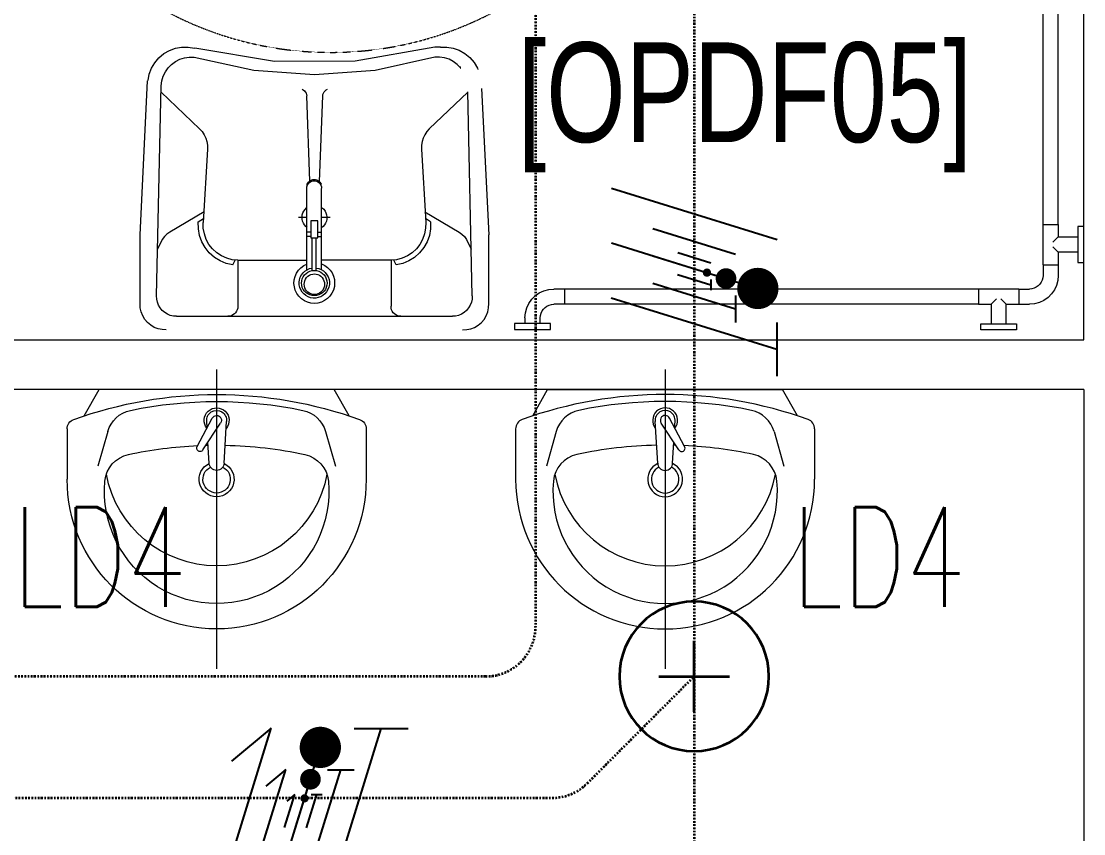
# Model space of a CAD drawing. Extents: x -12260 to 184725, y -29287 to 19916.
# Drawn here: x 8044 to 10176, y -10971 to -9341 of the extents above; entities that cross this region are included whole.
import ezdxf
from ezdxf.enums import TextEntityAlignment as Align

# ---------------------------------------------------------------- set-up
doc = ezdxf.new("R2010")
doc.units = 0
doc.header["$LTSCALE"] = 0.25
doc.linetypes.add('01-First Floor-FUR$0$TRATTEGGIATA', pattern=[0.75, 0.5, -0.25])
doc.linetypes.add('DASHDOT', pattern=[25.4, 12.7, -6.35, 0, -6.35])
for name, color, linetype, lineweight in [('01-First Floor-FUR$0$72_EGR_BASE_TEXT', 252, 'Continuous', 5), ('01-First Floor-FUR$0$LOADING', 253, 'Continuous', 5), ('01-First Floor-FUR$0$SANIT', 250, 'Continuous', 5), ('01-First Floor-FUR$0$Walls', 251, 'Continuous', 5), ('E-LITE-CIRC-NUMB', 6, 'Continuous', 25), ('E-LITE-CLNG @ 100', 150, 'Continuous', 35), ('E-LITE-CLNG-CNDT', 6, 'DASHDOT', 35), ('E-LITE-CTRL', 6, 'Continuous', 25), ('E-LITE-IDEN', 6, 'Continuous', 25), ('E-POWR-WIRE', 6, 'Continuous', 25), ('E-POWR-WIRE @ 100', 6, 'Continuous', 25), ('E-POWR-WIRE @ 20', 6, 'Continuous', 25), ('E-POWR-WIRE @ 50', 6, 'Continuous', 25)]:
    doc.layers.add(name, color=color, linetype=linetype, lineweight=lineweight)
doc.styles.add('01-First Floor-FUR$0$X3G_ENTITY_9F38', font='swisscl.ttf', dxfattribs={"height": 0.2})
doc.styles.add('DC_SIMPLEX', font='SIMPLEX.shx', dxfattribs={"width": 0.7})

# ---------------------------------------------------------------- blocks, each defined once
blk = doc.blocks.new('*U312')
h = blk.add_hatch(color=254)
h.dxf.hatch_style = 1
edge = h.paths.add_edge_path()
edge.add_arc((0, 0), 1.5, 0, 360)
for p, q in [((0, -0.711), (0, 0.711)), ((0.711, 0), (-0.711, 0))]:
    blk.add_line(p, q)
blk.add_circle((0, 0), 1.5)
at = {"layer": 'E-LITE-CIRC-NUMB', "style": 'DC_SIMPLEX', "width": 0.7, "flags": 8}
blk.add_attdef('CIRCUIT', text='', height=2, rotation=360, dxfattribs=at).set_placement((-3.364, 1.5), align=Align.RIGHT)
at = {"layer": 'E-LITE-CTRL', "style": 'DC_SIMPLEX', "width": 0.7, "flags": 8}
blk.add_attdef('CONTROL', (3.364, -3.498), '', height=2, rotation=360, dxfattribs=at)
at = {"layer": 'E-LITE-IDEN', "style": 'DC_SIMPLEX', "width": 0.7, "flags": 8}
blk.add_attdef('TYPE', (3.364, 1.5), '', height=2, rotation=360, dxfattribs=at)
blk = doc.blocks.new('DC_LT-CL-Point')
for p, q in [((0, -0.711), (0, 0.711)), ((0.711, 0), (-0.711, 0))]:
    blk.add_line(p, q)
blk.add_circle((0, 0), 1.5)
at = {"layer": 'E-LITE-CIRC-NUMB', "style": 'DC_SIMPLEX', "width": 0.7, "flags": 8}
blk.add_attdef('CIRCUIT', text='', height=2, rotation=360, dxfattribs=at).set_placement((-3.364, 1.5), align=Align.RIGHT)
at = {"layer": 'E-LITE-CTRL', "style": 'DC_SIMPLEX', "width": 0.7, "flags": 8}
blk.add_attdef('CONTROL', (3.364, -3.498), '', height=2, rotation=360, dxfattribs=at)
at = {"layer": 'E-LITE-IDEN', "style": 'DC_SIMPLEX', "width": 0.7, "flags": 8}
blk.add_attdef('TYPE', (3.364, 1.5), '', height=2, rotation=360, dxfattribs=at)
blk = doc.blocks.new('*U43')
for p, q in [((-1.658, 1.617), (1.663, 0.587)), ((-1.66, 0.515), (1.66, -0.515)), ((-1.663, -0.587), (1.658, -1.617)), ((1.659, -1.078), (1.657, -2.157))]:
    blk.add_line(p, q)
at = {"const_width": 0.414}
blk.add_lwpolyline([(1.278, -0.19, 1), (1.277, -0.604, 1)], format="xyb", close=True, dxfattribs=at)
blk = doc.blocks.new('*U776')
at = {"layer": 'E-POWR-WIRE @ 100', "xscale": 100, "yscale": 100, "zscale": 100}
blk.add_blockref('*U43', (9394.3, -9837.5), dxfattribs=at)
at = {"layer": 'E-POWR-WIRE @ 20', "xscale": 20, "yscale": 20, "zscale": 20}
blk.add_blockref('*U43', (9394.3, -9837.5), dxfattribs=at)
at = {"layer": 'E-POWR-WIRE @ 50', "xscale": 50, "yscale": 50, "zscale": 50}
blk.add_blockref('*U43', (9394.3, -9837.5), dxfattribs=at)
blk = doc.blocks.new('*U39')
for p, q in [((-1.617, -1.658), (-0.587, 1.663)), ((-0.587, 1.663), (-1.389, 1.004)), ((-0.515, -1.66), (0.515, 1.66)), ((0.587, -1.663), (1.617, 1.658)), ((1.078, 1.659), (2.157, 1.657))]:
    blk.add_line(p, q)
at = {"const_width": 0.414}
blk.add_lwpolyline([(0.19, 1.278, 1), (0.604, 1.277, 1)], format="xyb", close=True, dxfattribs=at)
blk = doc.blocks.new('*U841')
at = {"layer": 'E-POWR-WIRE @ 100', "xscale": 100, "yscale": 100, "zscale": 100}
blk.add_blockref('*U39', (8604.4, -10925.2), dxfattribs=at)
at = {"layer": 'E-POWR-WIRE @ 20', "xscale": 20, "yscale": 20, "zscale": 20}
blk.add_blockref('*U39', (8604.4, -10925.2), dxfattribs=at)
at = {"layer": 'E-POWR-WIRE @ 50', "xscale": 50, "yscale": 50, "zscale": 50}
blk.add_blockref('*U39', (8604.4, -10925.2), dxfattribs=at)
blk = doc.blocks.new('01-First Floor-FUR$0$lav-manta 60')
at = {"layer": '01-First Floor-FUR$0$SANIT'}
for p, q in [((0, 0.04), (0, -0.56)), ((-0.2658, -0.0529), (-0.2358, 0)), ((-0.2358, 0), (0.2358, 0)), ((0.2658, -0.0529), (0.2358, 0)), ((0.0389, -0.1142), (0.0087, -0.0575)), ((-0.3, -0.0789), (-0.3, -0.18)), ((-0.2185, -0.0841), (-0.2383, -0.1537)), ((-0.015, -0.1473), (-0.0199, -0.064)), ((0.0274, -0.121), (-0.0078, -0.0673)), ((0.0191, -0.077), (0.0199, -0.064)), ((0.2185, -0.0841), (0.2383, -0.1537)), ((0.3, -0.0789), (0.3, -0.18)), ((0.015, -0.1473), (0.0174, -0.1057))]:
    blk.add_line(p, q, dxfattribs=at)
for centre, radius, start, end in [((0, -0.8557), 0.8457, 70.1771, 109.8229), ((-0.1608, -0.1006), 0.06, 101.8086, 164.0794), ((0, -0.8696), 0.8457, 78.1914, 101.8086), ((0, -0.0617), 0.025, 320.7474, 220.368), ((0, -0.0617), 0.02, 353.2671, 186.682), ((0.1608, -0.1006), 0.06, 15.9206, 78.1914), ((-0.28, -0.0789), 0.02, 109.8229, 180), ((0, -0.0617), 0.00966, 25.4127, 215.9577), ((0.28, -0.0789), 0.02, 0, 70.1771), ((0, -0.9572), 0.8457, 91.1572, 102.0883), ((0, -0.9572), 0.8457, 88.5486, 88.844), ((0.0332, -0.1176), 0.00666, 210.6852, 30.6852), ((0, -0.9572), 0.8457, 77.9117, 87.4274), ((-0.1645, -0.189), 0.06, 102.0883, 174.8142), ((0, -0.18), 0.035, 115.3106, 64.6894), ((0, -0.1473), 0.015, 180, 0), ((0.1645, -0.189), 0.06, 5.1858, 77.9117), ((0, -0.1282), 0.2252, 190.6097, 349.3903), ((0, -0.18), 0.0275, 117.1496, 62.8504), ((0, -0.18), 0.3, 180, 0), ((0, -0.2039), 0.2252, 174.8142, 5.1858)]:
    blk.add_arc(centre, radius, start, end, dxfattribs=at)
blk = doc.blocks.new('01-First Floor-FUR$0$Wheelchair')
for p, q in [((9688.8, 4580.4), (9636.3, 4519)), ((9688.8, 4580.4), (9913.2, 4363.8)), ((9695.9, 4532.4), (9716, 4554.1)), ((9647.3, 4524.1), (9584.2, 4494.7)), ((9709.9, 4426.2), (9647.3, 4524.1)), ((9695.9, 4532.4), (9738.4, 4489.9)), ((9762.6, 4492.4), (9766.7, 4505.2)), ((9584.2, 4494.7), (9568.2, 4476.7)), ((9698.4, 4444.2), (9735.9, 4492.5)), ((9738.4, 4489.9), (9752.5, 4485)), ((9752.5, 4485), (9762.6, 4492.4)), ((9968.8, 4285), (9757.7, 4488.8)), ((9568.2, 4476.7), (9665.9, 4393.6)), ((9586.8, 4461), (9580.1, 4453.2)), ((9580.1, 4453.2), (9656.4, 4390)), ((9709.9, 4426.2), (9663.7, 4398.5)), ((9779.1, 4383.2), (9709.9, 4426.2)), ((9656.4, 4390), (9661.8, 4397.1)), ((9665.9, 4393.6), (9695.8, 4341.1)), ((9900.5, 4350.6), (9959.2, 4411.4)), ((9951.7, 4408.7), (9954.5, 4406)), ((9959.2, 4411.4), (10010.4, 4361.2)), ((9452.6, 4357.1), (9469.8, 4373.8)), ((9469.8, 4373.8), (9557.2, 4280)), ((9759.9, 4375.2), (9711.9, 4320.3)), ((9759.9, 4375.2), (9778.4, 4384.2)), ((9778.4, 4384.2), (9904.8, 4281.6)), ((9933.8, 4386.5), (9932, 4388.3)), ((9934.6, 4342.8), (9980.6, 4390.4)), ((9975.8, 4385.5), (10035.6, 4327.8)), ((9426, 4292.7), (9452.6, 4357.1)), ((9486.4, 4356), (9493.9, 4363)), ((9493.9, 4363), (9560.4, 4289.7)), ((9732.8, 4330.6), (9756, 4349.7)), ((9756, 4349.7), (9802, 4345.5)), ((9934.3, 4342.8), (9906.5, 4356.1)), ((9950.7, 4359.5), (9980.6, 4330.3)), ((10015.9, 4307.3), (9956.1, 4365)), ((10010.4, 4361.2), (10005.8, 4356.5)), ((9695.8, 4341.1), (9709.9, 4321.7)), ((9732.8, 4330.6), (9727.3, 4319.9)), ((9802, 4345.5), (9893.6, 4285.1)), ((9934.7, 4342.9), (10054.3, 4227.4)), ((9980.6, 4330.3), (9986.1, 4336)), ((9751.1, 4275.1), (9711.9, 4320.3)), ((9778.1, 4291.7), (9727.3, 4319.9)), ((9371.6, 4248.8), (9430.7, 4303.9)), ((9526.6, 4234.6), (9426, 4292.7)), ((9560.4, 4289.7), (9553.6, 4283.9)), ((9775.8, 4283), (9778.1, 4291.7)), ((9890.5, 4287.2), (9880.7, 4247.5)), ((9966.8, 4282.3), (9975.4, 4291.3)), ((9975.4, 4291.3), (9984.9, 4294.4)), ((10121.6, 4286.3), (10128.5, 4293.5)), ((10121.6, 4286.3), (10499.3, 3921.8)), ((10128.5, 4293.5), (10506.2, 3929)), ((9526.6, 4234.6), (9552.2, 4282)), ((9557.2, 4280), (9611, 4252.4)), ((9770.8, 4244.3), (9751.1, 4275.1)), ((9789, 4271.5), (9775.8, 4283)), ((9836.1, 4243.1), (9789, 4271.5)), ((9891.8, 4246.6), (9904.8, 4281.6)), ((9893.6, 4285.1), (9904.8, 4281.6)), ((9904.8, 4281.6), (9992.8, 4255.2)), ((9964, 4272.7), (9966.8, 4282.3)), ((9977.3, 4259.9), (9964, 4272.7)), ((9967.7, 4265.7), (9965.5, 4263.4)), ((10489.5, 3888.5), (10084.1, 4279.7)), ((10129.9, 4278.3), (10109.5, 4257.2)), ((10137.1, 4271.4), (10116.7, 4250.3)), ((9371.6, 4248.8), (9598.1, 4034.2)), ((9419.9, 4243.9), (9399.1, 4222.7)), ((9419.9, 4243.9), (9464.3, 4203.2)), ((9508.1, 4245.3), (9461.6, 4205.7)), ((9611, 4252.4), (9631.1, 4239.2)), ((9989.6, 3975.8), (9770.8, 4244.3)), ((9879.4, 4247.6), (9836.1, 4243.1)), ((9891.8, 4246.6), (9879.4, 4247.6)), ((9966.5, 4198.9), (9891.8, 4246.6)), ((9992.8, 4255.2), (10043.4, 4233.2)), ((10183.1, 4143.7), (10063.9, 4258.7)), ((9572.7, 4167.4), (9526.6, 4234.6)), ((9579.9, 4186.9), (9632.5, 4237.3)), ((9623.1, 4216), (9633.6, 4221.9)), ((9679.4, 4200.1), (9632.5, 4237.3)), ((9664, 4172.4), (9633.6, 4221.9)), ((10043.4, 4233.2), (10099.8, 4203.2)), ((9464.3, 4203.2), (9469.8, 4189.4)), ((9623.1, 4216), (9605.2, 4191.9)), ((10099.8, 4203.2), (10116.9, 4183)), ((9462.9, 4179), (9450.3, 4174.3)), ((9469.8, 4189.4), (9462.9, 4179)), ((9679.2, 3982.3), (9466.2, 4184.1)), ((9579.9, 4186.9), (9571.7, 4168)), ((9605.2, 4191.9), (9611.4, 4146.2)), ((9711.1, 4181.9), (9679.4, 4200.1)), ((9989.1, 3975.3), (9711.1, 4181.9)), ((10005.5, 4168.6), (9966.5, 4198.9)), ((10116.9, 4183), (10155.6, 4163.8)), ((10130.2, 4164), (10120, 4181.2)), ((9571.7, 4168), (9679.8, 4046.3)), ((9672.6, 4175.1), (9664, 4172.4)), ((9684.7, 4162.4), (9672.6, 4175.1)), ((9715.1, 4116.7), (9684.7, 4162.4)), ((10047.5, 4143.9), (10005.5, 4168.6)), ((10087.4, 4131), (10130.2, 4164)), ((10155.6, 4163.8), (10251.2, 4093.6)), ((9611.4, 4146.2), (9675.8, 4057.3)), ((9851.9, 4142.1), (9833.2, 4122.2)), ((9849, 4139.2), (9835.9, 4124.9)), ((10087.4, 4131), (10047.5, 4143.9)), ((9712.6, 4073.2), (9715.1, 4116.7)), ((9816.8, 4105.4), (9835.9, 4124.9)), ((10135, 4071.7), (10087.4, 4131)), ((9714.2, 4060.8), (9712.6, 4073.2)), ((10097.7, 4073.5), (9997.2, 3968.1)), ((10187.6, 4070.2), (10097.7, 4073.5)), ((10204.7, 4088.4), (10101.2, 3978.7)), ((10251.2, 4093.6), (10204.7, 4088.4)), ((10251.2, 4093.6), (10275.8, 4069.8)), ((9673.6, 4060.4), (9712.8, 4071.9)), ((9675.8, 4057.3), (9679.8, 4046.3)), ((9714.2, 4060.8), (9679.8, 4046.3)), ((9765.1, 3988.4), (9714.2, 4060.8)), ((10275.8, 4069.8), (10283, 4047)), ((9610.7, 4047.5), (9552.6, 3986.2)), ((9619.9, 4014.1), (9605.4, 4041.3)), ((9679.8, 4046.3), (9710.1, 3959.6)), ((10281.4, 4032.7), (10176, 3886.7)), ((10283, 4047), (10281.4, 4032.7)), ((10469.2, 3867.5), (10283.1, 4047.1)), ((9576.3, 4012.7), (9574.4, 4014.4)), ((9619.9, 4013.8), (9574.4, 3965.8)), ((9619.9, 4013.8), (9740.6, 3899.4)), ((10271, 4018.3), (10309.2, 3981.4)), ((9554.9, 3993.8), (9557.7, 3991.1)), ((9659, 3934.2), (9598.7, 3991.4)), ((9604, 3997), (9634.5, 3968.4)), ((9691.3, 3987.6), (9681.9, 3984.4)), ((9704.7, 3974.8), (9691.3, 3987.6)), ((9797.1, 3950.8), (9765.1, 3988.4)), ((10294.8, 3967.5), (10259.1, 4001.9)), ((9552.6, 3986.2), (9605, 3937.3)), ((9579.2, 3970.8), (9639.5, 3913.6)), ((9634.5, 3968.4), (9629, 3962.7)), ((9673.3, 3975.3), (9670.6, 3965.7)), ((9681.9, 3984.4), (9673.3, 3975.3)), ((9698.5, 3984.2), (9700.7, 3986.4)), ((9896.3, 3862.9), (9997.1, 3968)), ((9989.1, 3975.3), (9986.9, 3977.9)), ((10002.4, 3961.7), (9989.1, 3975.3)), ((9997.1, 3968.1), (9995.9, 3966.7)), ((10003.8, 3963), (10017, 3972.2)), ((10017, 3972.2), (10055.4, 3976.6)), ((10055.4, 3976.6), (10092.1, 3970.4)), ((10101.2, 3978.7), (10059.8, 3939.5)), ((10101.2, 3978.7), (10167.6, 3911)), ((10310.6, 3982.9), (10291.2, 3962.7)), ((10389.2, 3907.1), (10310.6, 3982.9)), ((9710.1, 3959.6), (9734.3, 3910)), ((9823.7, 3909.9), (9797.1, 3950.8)), ((9993.9, 3948), (9991.2, 3909.5)), ((10002.4, 3961.7), (9993.9, 3948)), ((10002.4, 3961.7), (10003.2, 3962.2)), ((10291.2, 3962.7), (10369.7, 3886.9)), ((9605, 3937.3), (9609.5, 3942)), ((10491.3, 3929.5), (10470.9, 3908.4)), ((10499.3, 3921.8), (10506.2, 3929)), ((9734.3, 3910), (9766.8, 3855.1)), ((9838.4, 3870.6), (9823.7, 3909.9)), ((9991.2, 3909.5), (9999, 3873.1)), ((9991.2, 3863.6), (10028.5, 3906.8)), ((10369.7, 3886.9), (10389.2, 3907.1)), ((9830, 3774.5), (9709.7, 3888.4)), ((9689.7, 3867.2), (10098.6, 3479.7)), ((9838.4, 3870.6), (9807.3, 3826.4)), ((9899.8, 3825.8), (9838.4, 3870.6)), ((9886.2, 3755.3), (9991.2, 3863.6)), ((9903.6, 3773.2), (9896.3, 3862.9)), ((9991.2, 3863.6), (10061.7, 3800.3)), ((9693.1, 3821.6), (9713.3, 3842.9)), ((9766.8, 3855.1), (9787.8, 3838.9)), ((9787.8, 3838.9), (9808.6, 3801)), ((9684.7, 3829.6), (9677.9, 3822.3)), ((9677.9, 3822.3), (10058.9, 3461.2)), ((9684.7, 3829.6), (10065.8, 3468.5)), ((9700.4, 3814.7), (9720.5, 3836)), ((9807.3, 3826.4), (9789.7, 3835.8)), ((9808.6, 3801), (9883.1, 3708.7)), ((9945.2, 3681.2), (10086.4, 3793)), ((9883.1, 3708.7), (9886.2, 3755.3)), ((9883.1, 3708.7), (9907.9, 3685.2)), ((9959.2, 3692.3), (9997.7, 3655.7)), ((10011, 3670.7), (9975, 3704.8)), ((9907.9, 3685.2), (9931, 3679)), ((10118.7, 3500.9), (9930.9, 3678.8)), ((9931, 3679), (9945.2, 3681.2)), ((9996.3, 3654.2), (10015.6, 3674.6)), ((10015.6, 3674.6), (10094.8, 3599.5)), ((10075.5, 3579.1), (9996.3, 3654.2)), ((10094.8, 3599.5), (10075.5, 3579.1)), ((10057.7, 3476.1), (10077.9, 3497.4)), ((10065.8, 3468.5), (10058.9, 3461.2))]:
    blk.add_line(p, q)
at = {"color": 30, "linetype": '01-First Floor-FUR$0$TRATTEGGIATA'}
blk.add_circle((9928.9, 4043.3), 700, dxfattribs=at)
for centre, radius, start, end in [((9941.8, 4398.5), 14.2, 46.0147, 226.0147), ((10025.7, 4317.5), 14.2, 226.0147, 46.0147), ((10074, 4269.2), 14.6, 46.0147, 226.0147), ((9564.6, 4004.1), 14.2, 46.5424, 226.5424), ((9694.4, 4260), 626.4, 320.2511, 335.2615), ((9694.4, 4260), 616.4, 321.5411, 333.0972), ((9649.3, 3923.9), 14.2, 226.5424, 46.5424), ((10097.1, 3872.9), 80.1, 316.0147, 28.3763), ((9699.7, 3877.8), 14.6, 46.5424, 226.5424), ((10479.4, 3878), 14.6, 226.0147, 46.0147), ((10096.6, 3872.4), 80.1, 244.1807, 316.5424), ((9692, 4257.4), 626.4, 297.2956, 312.306), ((9692, 4257.4), 616.4, 299.4599, 311.0159), ((10108.7, 3490.3), 14.6, 226.5424, 46.5424)]:
    blk.add_arc(centre, radius, start, end)
blk = doc.blocks.new('01-First Floor-FUR')
blk.add_line((8925.7, -9435), (8925.6, -9434.9))
at = {"layer": '01-First Floor-FUR$0$SANIT'}
for p, q in [((10094.3, -9748.7), (10094.3, -8931.4)), ((10124.9, -9748.7), (10124.9, -8931.4)), ((8330, -9406.4), (8341.1, -9400)), ((8341.1, -9400), (8353.2, -9395.6)), ((8353.2, -9395.6), (8365.8, -9393.3)), ((8365.8, -9393.3), (8378.7, -9393.2)), ((8378.7, -9393.2), (8391.4, -9395.2)), ((8552.1, -9422), (8392.2, -9395.5)), ((8873.7, -9393.2), (8714.1, -9421.2)), ((8885, -9393.2), (8873.8, -9393.2)), ((8885, -9393.2), (8897.9, -9393.2)), ((8897.9, -9393.2), (8910.7, -9395.4)), ((8910.7, -9395.4), (8922.9, -9399.7)), ((8922.9, -9399.7), (8934.2, -9406.1)), ((8311.8, -9424.5), (8320.1, -9414.6)), ((8320.1, -9414.6), (8330, -9406.4)), ((8345.7, -9427.9), (8353.6, -9422.1)), ((8353.6, -9422.1), (8362.3, -9417.7)), ((8362.3, -9417.7), (8371.5, -9414.8)), ((8371.5, -9414.8), (8381.1, -9413.4)), ((8381.1, -9413.4), (8390.8, -9413.6)), ((8391.2, -9414.3), (8391.2, -9414.3)), ((8510.6, -9440.4), (8391.2, -9414.3)), ((8714.1, -9421.2), (8552.1, -9422)), ((8873.7, -9413.6), (8754.4, -9440)), ((8883.4, -9413.4), (8873.7, -9413.6)), ((8893, -9414.7), (8883.4, -9413.4)), ((8902.3, -9417.7), (8893, -9414.7)), ((8910.9, -9422.1), (8902.3, -9417.7)), ((8918.8, -9427.9), (8910.9, -9422.1)), ((8934.2, -9406.1), (8944.2, -9414.4)), ((8944.2, -9414.4), (8952.6, -9424.2)), ((8300.7, -9447.6), (8305.2, -9435.5)), ((8305.2, -9435.5), (8311.8, -9424.5)), ((8329, -9451.7), (8333.2, -9442.9)), ((8333.2, -9442.9), (8338.9, -9434.9)), ((8338.9, -9434.9), (8345.7, -9427.9)), ((8632.5, -9449), (8510.6, -9440.4)), ((8754.4, -9440), (8632.5, -9449)), ((8925.6, -9434.9), (8918.8, -9427.9)), ((8952.6, -9424.2), (8959.2, -9435.4)), ((8959.2, -9435.4), (8960.3, -9438.2)), ((8282.4, -9769.7), (8297.5, -9460.6)), ((8298.3, -9460.2), (8300.7, -9447.6)), ((8324.9, -9470.9), (8326.1, -9461.2)), ((8326.1, -9461.2), (8329, -9451.7)), ((8315.5, -9892.2), (8324.9, -9470.9)), ((8324.6, -9483.6), (8401.9, -9557.4)), ((8607.5, -9477.8), (8609.9, -9479.2)), ((8609.9, -9479.2), (8612.1, -9480.9)), ((8612.1, -9480.9), (8613.9, -9483)), ((8613.9, -9483), (8615.4, -9485.4)), ((8615.4, -9485.4), (8616.4, -9488)), ((8649.4, -9488), (8650.4, -9485.4)), ((8650.4, -9485.4), (8651.8, -9483)), ((8651.8, -9483), (8653.7, -9480.9)), ((8653.7, -9480.9), (8655.8, -9479.2)), ((8655.8, -9479.2), (8658.2, -9477.8)), ((8939.9, -9483.6), (8862.6, -9557.4)), ((8949, -9892.2), (8939.9, -9483.1)), ((8967.8, -9476.2), (8982.1, -9769.7)), ((8616.4, -9488), (8616.9, -9490.7)), ((8622.7, -9662), (8616.9, -9490.8)), ((8642.7, -9663), (8648.8, -9490.8)), ((8648.8, -9490.7), (8649.4, -9488)), ((8401.9, -9557.4), (8406.8, -9562.8)), ((8406.8, -9562.8), (8410.9, -9569)), ((8410.9, -9569), (8414.1, -9575.7)), ((8853.6, -9569), (8850.4, -9575.7)), ((8857.7, -9562.8), (8853.6, -9569)), ((8862.6, -9557.4), (8857.7, -9562.8)), ((8414.1, -9575.7), (8416.3, -9582.8)), ((8416.3, -9582.8), (8417.4, -9590.2)), ((8417.4, -9590.2), (8417.5, -9597.6)), ((8847.1, -9590.1), (8847, -9597.6)), ((8848.2, -9582.8), (8847.1, -9590.1)), ((8850.4, -9575.7), (8848.2, -9582.8)), ((8417.5, -9597.6), (8409, -9744.9)), ((8847, -9597.6), (8855.5, -9744.9)), ((8617, -9676.1), (8617.2, -9673.5)), ((8617, -9839.9), (8617, -9676.1)), ((8617.2, -9673.5), (8617.9, -9671.1)), ((8617.8, -9668.1), (8619, -9665.8)), ((8617.8, -9671.3), (8617.8, -9668.1)), ((8617.9, -9671.1), (8619, -9668.7)), ((8619, -9665.8), (8620.5, -9663.8)), ((8619, -9668.7), (8620.4, -9666.6)), ((8620.4, -9666.6), (8622.3, -9664.8)), ((8620.5, -9663.8), (8622.4, -9662.1)), ((8622.3, -9664.8), (8624.4, -9663.3)), ((8622.4, -9662.1), (8624.5, -9660.7)), ((8624.4, -9663.3), (8626.7, -9662.2)), ((8624.5, -9660.7), (8626.8, -9659.7)), ((8626.7, -9662.2), (8629.2, -9661.5)), ((8626.8, -9659.7), (8629.3, -9659)), ((8629.2, -9661.5), (8631.8, -9661.3)), ((8629.3, -9659), (8631.8, -9658.8)), ((8631.8, -9658.8), (8634.3, -9659)), ((8631.8, -9661.3), (8634.4, -9661.5)), ((8634.3, -9659), (8636.8, -9659.7)), ((8634.4, -9661.5), (8636.9, -9662.2)), ((8636.8, -9659.7), (8639.1, -9660.7)), ((8636.9, -9662.2), (8639.2, -9663.3)), ((8639.1, -9660.7), (8641.2, -9662.1)), ((8639.2, -9663.3), (8641.3, -9664.8)), ((8641.2, -9662.1), (8643.1, -9663.8)), ((8641.3, -9664.8), (8643.2, -9666.6)), ((8643.1, -9663.8), (8644.6, -9665.8)), ((8643.2, -9666.6), (8644.6, -9668.7)), ((8644.6, -9665.8), (8645.8, -9668.1)), ((8644.6, -9668.7), (8645.7, -9671.1)), ((8645.7, -9671.1), (8646.4, -9673.5)), ((8645.8, -9671.3), (8645.8, -9668.1)), ((8646.4, -9673.5), (8646.6, -9676.1)), ((8646.6, -9839.7), (8646.6, -9676.6)), ((8609, -9725.8), (8610.9, -9722)), ((8610.9, -9722), (8613.4, -9718.6)), ((8613.4, -9718.6), (8616.5, -9715.6)), ((8648, -9715.6), (8651, -9718.5)), ((8651, -9718.5), (8653.5, -9721.9)), ((8653.5, -9721.9), (8655.4, -9725.7)), ((8411.1, -9723.4), (8341.9, -9764.4)), ((8399.1, -9743.9), (8409.5, -9737.2)), ((8617.7, -9735), (8600.5, -9735)), ((8607.3, -9734), (8607.8, -9729.8)), ((8607.5, -9738.3), (8607.3, -9734)), ((8608.4, -9742.4), (8607.5, -9738.3)), ((8607.8, -9729.8), (8609, -9725.8)), ((8610, -9746.3), (8608.4, -9742.4)), ((8624.7, -9741.8), (8624.7, -9776)), ((8638.9, -9741.8), (8624.7, -9741.8)), ((8638.9, -9776), (8638.9, -9741.8)), ((8664, -9735), (8646.7, -9735)), ((8656.2, -9742.3), (8654.6, -9746.2)), ((8655.4, -9725.7), (8656.7, -9729.7)), ((8657.1, -9738.2), (8656.2, -9742.3)), ((8656.7, -9729.7), (8657.2, -9733.9)), ((8657.2, -9733.9), (8657.1, -9738.2)), ((8853.5, -9723.4), (8922.6, -9764.4)), ((8865.4, -9743.9), (8855, -9737.2)), ((8341.9, -9764.4), (8336.2, -9768.4)), ((8399.3, -9757.5), (8399.1, -9743.9)), ((8401.7, -9770.8), (8399.3, -9757.5)), ((8409.2, -9756.5), (8409, -9744.9)), ((8411.3, -9767.9), (8409.2, -9756.5)), ((8612.2, -9749.9), (8610, -9746.3)), ((8615, -9753.1), (8612.2, -9749.9)), ((8617.7, -9755), (8615, -9753.1)), ((8624.7, -9764.4), (8617, -9764.4)), ((8638.9, -9764.4), (8647, -9764.4)), ((8649.6, -9753), (8646.3, -9755.7)), ((8652.4, -9749.8), (8649.6, -9753)), ((8654.6, -9746.2), (8652.4, -9749.8)), ((8855.3, -9756.5), (8853.3, -9767.9)), ((8855.5, -9744.9), (8855.3, -9756.5)), ((8865.2, -9757.5), (8862.8, -9770.8)), ((8865.4, -9743.9), (8865.2, -9757.5)), ((8922.6, -9764.4), (8928.3, -9768.4)), ((10094.3, -9829.7), (10094.3, -9748.7)), ((10094.3, -9748.7), (10124.9, -9748.7)), ((10124.9, -9748.7), (10124.9, -9773.9)), ((10176, -9753.2), (10164.3, -9753.2)), ((10164.3, -9753.2), (10164.3, -9825.2)), ((10176, -9825.2), (10176, -9753.2)), ((8282.4, -9907.7), (8282.4, -9769.7)), ((8326.9, -9778.9), (8317.6, -9798.3)), ((8331.1, -9773.3), (8326.9, -9778.9)), ((8336.2, -9768.4), (8331.1, -9773.3)), ((8406.3, -9783.6), (8401.7, -9770.8)), ((8412.9, -9795.4), (8406.3, -9783.6)), ((8415.1, -9778.8), (8411.3, -9767.9)), ((8420.6, -9788.9), (8415.1, -9778.8)), ((8624.7, -9773.2), (8617, -9773.2)), ((8624.7, -9776), (8638.9, -9776)), ((8628, -9841), (8628, -9776)), ((8636, -9841), (8636, -9776)), ((8638.9, -9773.2), (8647, -9773.2)), ((8849.4, -9778.8), (8843.9, -9788.9)), ((8853.3, -9767.9), (8849.4, -9778.8)), ((8858.2, -9783.6), (8851.6, -9795.4)), ((8862.8, -9770.8), (8858.2, -9783.6)), ((8928.3, -9768.4), (8933.4, -9773.3)), ((8933.4, -9773.3), (8937.6, -9778.8)), ((8937.6, -9778.8), (8946.9, -9798.3)), ((8982.1, -9907.7), (8982.1, -9769.7)), ((10124.9, -9773.9), (10114.1, -9784.7)), ((10124.9, -9773.9), (10164.3, -9773.9)), ((8421.3, -9805.9), (8412.9, -9795.4)), ((8427.7, -9798), (8420.6, -9788.9)), ((8431.4, -9814.8), (8421.3, -9805.9)), ((8436.2, -9805.8), (8427.7, -9798)), ((8445.8, -9812.1), (8436.2, -9805.8)), ((8828.3, -9805.8), (8818.8, -9812.1)), ((8836.8, -9798), (8828.3, -9805.8)), ((8843.2, -9805.9), (8833.1, -9814.8)), ((8843.9, -9788.9), (8836.8, -9798)), ((8851.6, -9795.4), (8843.2, -9805.9)), ((10124.9, -9804.5), (10114.1, -9793.7)), ((10124.9, -9804.5), (10124.9, -9829.7)), ((10164.3, -9804.5), (10124.9, -9804.5)), ((8442.8, -9821.9), (8431.4, -9814.8)), ((8455.2, -9827), (8442.8, -9821.9)), ((8456.2, -9816.7), (8445.8, -9812.1)), ((8468.2, -9829.9), (8455.2, -9827)), ((8467.3, -9819.5), (8456.2, -9816.7)), ((8478.7, -9820.4), (8467.3, -9819.5)), ((8468.2, -9829.9), (8473.2, -9820.2)), ((8478.7, -9820.4), (8478.7, -9912.9)), ((8478.7, -9820.4), (8617.7, -9820.4)), ((8610.7, -9831.5), (8617, -9828.3)), ((8617, -9828.3), (8617, -9828.3)), ((8646.5, -9828.1), (8652.8, -9831.2)), ((8785.9, -9820.4), (8646.7, -9820.4)), ((8797.2, -9819.5), (8785.9, -9820.4)), ((8785.9, -9820.4), (8785.9, -9912.9)), ((8796.3, -9829.9), (8791.3, -9820.2)), ((8809.4, -9827), (8796.3, -9829.9)), ((8808.3, -9816.7), (8797.2, -9819.5)), ((8818.8, -9812.1), (8808.3, -9816.7)), ((8821.7, -9821.9), (8809.4, -9827)), ((8833.1, -9814.8), (8821.7, -9821.9)), ((10164.3, -9825.2), (10176, -9825.2)), ((8593.3, -9853.1), (8596.2, -9846.7)), ((8596.2, -9846.7), (8600.1, -9840.8)), ((8600.1, -9840.8), (8605, -9835.7)), ((8603.9, -9854.8), (8606.3, -9850.1)), ((8605, -9835.7), (8610.7, -9831.5)), ((8606.3, -9850.1), (8609.4, -9846)), ((8609.4, -9846), (8613.2, -9842.5)), ((8609.8, -9853.6), (8612.3, -9850)), ((8612.3, -9850), (8615.5, -9846.9)), ((8613.2, -9842.5), (8617.6, -9839.6)), ((8615.5, -9846.9), (8619.2, -9844.4)), ((8617.6, -9839.6), (8622.3, -9837.5)), ((8619.2, -9844.4), (8623.2, -9842.5)), ((8622.1, -9850.8), (8625.3, -9849.3)), ((8622.3, -9837.5), (8627.4, -9836.3)), ((8623.2, -9842.5), (8627.5, -9841.3)), ((8625.3, -9849.3), (8628.7, -9848.3)), ((8627.4, -9836.3), (8627.4, -9836.3)), ((8627.5, -9841.3), (8632, -9841)), ((8628.7, -9848.3), (8632.3, -9848)), ((8632, -9841), (8636.4, -9841.3)), ((8632.3, -9848), (8635.8, -9848.3)), ((8635.8, -9848.3), (8639.2, -9849.3)), ((8636, -9836.2), (8641.1, -9837.3)), ((8636.4, -9841.3), (8640.8, -9842.5)), ((8639.2, -9849.3), (8642.5, -9850.8)), ((8640.8, -9842.5), (8644.8, -9844.4)), ((8641.1, -9837.3), (8645.9, -9839.3)), ((8644.8, -9844.4), (8648.5, -9846.9)), ((8645.9, -9839.3), (8650.3, -9842.1)), ((8648.5, -9846.9), (8651.6, -9850)), ((8650.3, -9842.1), (8654.1, -9845.5)), ((8651.6, -9850), (8654.2, -9853.6)), ((8652.8, -9831.2), (8658.6, -9835.3)), ((8654.1, -9845.5), (8657.3, -9849.6)), ((8657.3, -9849.6), (8659.8, -9854.2)), ((8658.6, -9835.3), (8663.5, -9840.4)), ((8663.5, -9840.4), (8667.5, -9846.2)), ((8667.5, -9846.2), (8670.5, -9852.6)), ((10094.3, -9829.7), (10094.3, -9851.3)), ((10094.3, -9829.7), (10124.9, -9829.7)), ((10124.9, -9829.7), (10124.9, -9851.3)), ((8591.2, -9867), (8591.7, -9860)), ((8591.9, -9874.1), (8591.2, -9867)), ((8591.7, -9860), (8593.3, -9853.1)), ((8601.7, -9864.9), (8602.4, -9859.7)), ((8601.9, -9870), (8601.7, -9864.9)), ((8603, -9875.1), (8601.9, -9870)), ((8602.4, -9859.7), (8603.9, -9854.8)), ((8606.3, -9866.3), (8606.7, -9861.9)), ((8606.7, -9870.7), (8606.3, -9866.3)), ((8606.7, -9861.9), (8607.9, -9857.6)), ((8607.9, -9875), (8606.7, -9870.7)), ((8607.9, -9857.6), (8609.8, -9853.6)), ((8611.9, -9868.7), (8612.2, -9865.1)), ((8612.2, -9872.3), (8611.9, -9868.7)), ((8612.2, -9865.1), (8613.1, -9861.6)), ((8613.1, -9861.6), (8614.6, -9858.4)), ((8614.6, -9858.4), (8616.6, -9855.4)), ((8616.6, -9855.4), (8619.1, -9852.8)), ((8619.1, -9852.8), (8622.1, -9850.8)), ((8642.5, -9850.8), (8645.4, -9852.8)), ((8645.4, -9852.8), (8647.9, -9855.4)), ((8647.9, -9855.4), (8649.9, -9858.4)), ((8649.9, -9858.4), (8651.4, -9861.6)), ((8651.4, -9861.6), (8652.4, -9865.1)), ((8652.4, -9865.1), (8652.7, -9868.7)), ((8652.7, -9868.7), (8652.4, -9872.3)), ((8654.2, -9853.6), (8656.1, -9857.6)), ((8656.1, -9857.6), (8657.3, -9861.9)), ((8657.3, -9870.7), (8656.1, -9875)), ((8657.3, -9861.9), (8657.7, -9866.3)), ((8657.7, -9866.3), (8657.3, -9870.7)), ((8659.8, -9854.2), (8661.5, -9859.1)), ((8662.2, -9869.4), (8661.2, -9874.5)), ((8661.5, -9859.1), (8662.3, -9864.2)), ((8662.3, -9864.2), (8662.2, -9869.4)), ((8670.5, -9852.6), (8672.2, -9859.4)), ((8672.2, -9859.4), (8672.8, -9866.5)), ((8672.8, -9866.5), (8672.2, -9873.5)), ((10088, -9868.6), (10084.6, -9871.9)), ((10090.7, -9864.8), (10088, -9868.6)), ((10092.6, -9860.5), (10090.7, -9864.8)), ((10093.9, -9856), (10092.6, -9860.5)), ((10094.3, -9851.3), (10093.9, -9856)), ((10121.4, -9871), (10117.2, -9880.1)), ((10124, -9861.3), (10121.4, -9871)), ((10124.9, -9851.3), (10124, -9861.3)), ((8315.9, -9898.6), (8315.5, -9892.2)), ((8593.8, -9880.9), (8591.9, -9874.1)), ((8596.9, -9887.2), (8593.8, -9880.9)), ((8601.1, -9892.9), (8596.9, -9887.2)), ((8606.1, -9897.9), (8601.1, -9892.9)), ((8604.9, -9879.9), (8603, -9875.1)), ((8607.6, -9884.4), (8604.9, -9879.9)), ((8611.1, -9888.3), (8607.6, -9884.4)), ((8609.8, -9879), (8607.9, -9875)), ((8612.3, -9882.6), (8609.8, -9879)), ((8615.1, -9891.5), (8611.1, -9888.3)), ((8613.1, -9875.8), (8612.2, -9872.3)), ((8615.5, -9885.7), (8612.3, -9882.6)), ((8614.6, -9879.1), (8613.1, -9875.8)), ((8616.6, -9882), (8614.6, -9879.1)), ((8619.7, -9894), (8615.1, -9891.5)), ((8619.2, -9888.2), (8615.5, -9885.7)), ((8619.1, -9884.6), (8616.6, -9882)), ((8622.1, -9886.7), (8619.1, -9884.6)), ((8623.2, -9890.1), (8619.2, -9888.2)), ((8625.3, -9888.2), (8622.1, -9886.7)), ((8627.5, -9891.2), (8623.2, -9890.1)), ((8628.7, -9889.1), (8625.3, -9888.2)), ((8632, -9891.6), (8627.5, -9891.2)), ((8632.3, -9889.4), (8628.7, -9889.1)), ((8636.4, -9891.2), (8632, -9891.6)), ((8635.8, -9889.1), (8632.3, -9889.4)), ((8639.2, -9888.2), (8635.8, -9889.1)), ((8640.8, -9890.1), (8636.4, -9891.2)), ((8642.5, -9886.7), (8639.2, -9888.2)), ((8644.8, -9888.2), (8640.8, -9890.1)), ((8645.4, -9884.6), (8642.5, -9886.7)), ((8648.5, -9885.7), (8644.8, -9888.2)), ((8649.4, -9891.2), (8644.9, -9893.7)), ((8647.9, -9882), (8645.4, -9884.6)), ((8649.9, -9879.1), (8647.9, -9882)), ((8651.6, -9882.6), (8648.5, -9885.7)), ((8653.4, -9887.8), (8649.4, -9891.2)), ((8651.4, -9875.8), (8649.9, -9879.1)), ((8652.4, -9872.3), (8651.4, -9875.8)), ((8654.2, -9879), (8651.6, -9882.6)), ((8656.7, -9883.9), (8653.4, -9887.8)), ((8656.1, -9875), (8654.2, -9879)), ((8659.3, -9879.4), (8656.7, -9883.9)), ((8663.3, -9892.5), (8658.3, -9897.5)), ((8661.2, -9874.5), (8659.3, -9879.4)), ((8667.3, -9886.7), (8663.3, -9892.5)), ((8670.3, -9880.3), (8667.3, -9886.7)), ((8672.2, -9873.5), (8670.3, -9880.3)), ((8949, -9892.2), (8948.6, -9898.6)), ((9068.2, -9898.8), (9075.3, -9891.7)), ((9075.3, -9891.7), (9083.5, -9886)), ((9083.5, -9886), (9092.6, -9881.7)), ((9092.6, -9881.7), (9102.3, -9879.1)), ((9102.3, -9879.1), (9112.3, -9878.3)), ((9133.9, -9878.3), (9112.3, -9878.3)), ((9964.7, -9878.3), (9133.9, -9878.3)), ((9133.9, -9878.3), (9133.9, -9908.7)), ((10045.7, -9878.3), (9964.7, -9878.3)), ((9964.7, -9878.3), (9964.7, -9908.9)), ((10045.7, -9878.3), (10067.3, -9878.3)), ((10045.7, -9878.3), (10045.7, -9908.9)), ((10072, -9877.9), (10067.3, -9878.3)), ((10076.5, -9876.6), (10072, -9877.9)), ((10080.8, -9874.6), (10076.5, -9876.6)), ((10084.6, -9871.9), (10080.8, -9874.6)), ((10111.4, -9888.3), (10104.3, -9895.4)), ((10117.2, -9880.1), (10111.4, -9888.3)), ((8282.8, -9916.1), (8282.4, -9907.7)), ((8317.3, -9904.8), (8315.9, -9898.6)), ((8319.6, -9910.7), (8317.3, -9904.8)), ((8322.9, -9916.2), (8319.6, -9910.7)), ((8478.7, -9912.9), (8478.4, -9916.4)), ((8612, -9901.9), (8606.1, -9897.9)), ((8618.4, -9904.8), (8612, -9901.9)), ((8625.2, -9906.6), (8618.4, -9904.8)), ((8624.6, -9895.7), (8619.7, -9894)), ((8629.7, -9896.5), (8624.6, -9895.7)), ((8632.3, -9907.1), (8625.2, -9906.6)), ((8634.9, -9896.5), (8629.7, -9896.5)), ((8639.3, -9906.5), (8632.3, -9907.1)), ((8640, -9895.5), (8634.9, -9896.5)), ((8646.1, -9904.6), (8639.3, -9906.5)), ((8644.9, -9893.7), (8640, -9895.5)), ((8652.5, -9901.6), (8646.1, -9904.6)), ((8658.3, -9897.5), (8652.5, -9901.6)), ((8786.2, -9916.4), (8785.9, -9912.9)), ((8944.9, -9910.7), (8941.7, -9916.2)), ((8947.3, -9904.8), (8944.9, -9910.7)), ((8948.6, -9898.6), (8947.3, -9904.8)), ((8981.7, -9916.1), (8982.1, -9907.7)), ((9058.2, -9916.2), (9062.5, -9907.1)), ((9062.5, -9907.1), (9068.2, -9898.8)), ((9095, -9915.2), (9098.8, -9912.5)), ((9098.8, -9912.5), (9103.1, -9910.5)), ((9103.1, -9910.5), (9107.7, -9909.3)), ((9107.7, -9909.3), (9112.3, -9908.9)), ((9133.9, -9908.9), (9112.3, -9908.9)), ((9964.7, -9908.9), (9133.9, -9908.9)), ((9964.7, -9908.9), (9989.9, -9908.9)), ((9989.9, -9908.9), (10000.7, -9898.1)), ((9989.9, -9908.9), (9989.9, -9948.3)), ((10020.5, -9908.9), (10009.7, -9898.1)), ((10020.5, -9908.9), (10045.7, -9908.9)), ((10020.5, -9948.3), (10020.5, -9908.9)), ((10045.7, -9908.9), (10067.3, -9908.9)), ((10077.3, -9908), (10067.3, -9908.9)), ((10087, -9905.4), (10077.3, -9908)), ((10096.1, -9901.1), (10087, -9905.4)), ((10104.3, -9895.4), (10096.1, -9901.1)), ((8284.5, -9924.3), (8282.8, -9916.1)), ((8287.6, -9932.1), (8284.5, -9924.3)), ((8291.9, -9939.3), (8287.6, -9932.1)), ((8326.9, -9921.1), (8322.9, -9916.2)), ((8331.7, -9925.3), (8326.9, -9921.1)), ((8337.1, -9928.6), (8331.7, -9925.3)), ((8343, -9931.1), (8337.1, -9928.6)), ((8349.2, -9932.6), (8343, -9931.1)), ((8355.5, -9933.1), (8349.2, -9932.6)), ((8355.5, -9933.1), (8909, -9933.1)), ((8462.2, -9932.8), (8458.7, -9933.1)), ((8465.5, -9931.9), (8462.2, -9932.8)), ((8468.7, -9930.4), (8465.5, -9931.9)), ((8471.5, -9928.4), (8468.7, -9930.4)), ((8474, -9925.9), (8471.5, -9928.4)), ((8476, -9923), (8474, -9925.9)), ((8477.5, -9919.8), (8476, -9923)), ((8478.4, -9916.4), (8477.5, -9919.8)), ((8787.1, -9919.8), (8786.2, -9916.4)), ((8788.5, -9923), (8787.1, -9919.8)), ((8790.5, -9925.9), (8788.5, -9923)), ((8793, -9928.4), (8790.5, -9925.9)), ((8795.8, -9930.4), (8793, -9928.4)), ((8799, -9931.9), (8795.8, -9930.4)), ((8802.3, -9932.8), (8799, -9931.9)), ((8805.8, -9933.1), (8802.3, -9932.8)), ((8915.3, -9932.6), (8909, -9933.1)), ((8921.5, -9931.1), (8915.3, -9932.6)), ((8927.4, -9928.6), (8921.5, -9931.1)), ((8932.8, -9925.3), (8927.4, -9928.6)), ((8937.6, -9921.1), (8932.8, -9925.3)), ((8941.7, -9916.2), (8937.6, -9921.1)), ((8972.6, -9939.3), (8976.9, -9932.1)), ((8976.9, -9932.1), (8980, -9924.3)), ((8980, -9924.3), (8981.7, -9916.1)), ((9054.7, -9935.9), (9055.6, -9925.9)), ((9055.6, -9925.9), (9058.2, -9916.2)), ((9085.3, -9935.9), (9085.8, -9931.2)), ((9085.8, -9931.2), (9087, -9926.6)), ((9087, -9926.6), (9089, -9922.4)), ((9089, -9922.4), (9091.7, -9918.5)), ((9091.7, -9918.5), (9095, -9915.2)), ((8297.3, -9945.7), (8291.9, -9939.3)), ((8303.7, -9951), (8297.3, -9945.7)), ((8310.9, -9955.2), (8303.7, -9951)), ((8318.6, -9958.2), (8310.9, -9955.2)), ((8945.9, -9958.2), (8953.6, -9955.2)), ((8953.6, -9955.2), (8960.8, -9951)), ((8960.8, -9951), (8967.2, -9945.7)), ((8967.2, -9945.7), (8972.6, -9939.3)), ((9034, -9947.6), (9034, -9959.3)), ((9106, -9947.6), (9034, -9947.6)), ((9054.7, -9935.9), (9054.7, -9947.6)), ((9085.3, -9947.6), (9085.3, -9935.9)), ((9106, -9959.3), (9106, -9947.6)), ((9969.2, -9960), (9969.2, -9948.3)), ((9969.2, -9948.3), (10041.2, -9948.3)), ((10041.2, -9948.3), (10041.2, -9960)), ((8326.8, -9959.8), (8318.6, -9958.2)), ((8335, -9960), (8326.8, -9959.8)), ((8929.5, -9960), (8937.8, -9959.8)), ((8937.8, -9959.8), (8945.9, -9958.2)), ((9034, -9959.3), (9106, -9959.3)), ((10041.2, -9960), (9969.2, -9960))]:
    blk.add_line(p, q, dxfattribs=at)
at = {"layer": '01-First Floor-FUR$0$Walls'}
for p, q in [((10176, -9980), (10176, -7860)), ((7976, -9980), (10176, -9980)), ((10176, -10080), (6991.8, -10080, 0)), ((10176, -10080), (10176, -11230))]:
    blk.add_line(p, q, dxfattribs=at)
at = {"layer": '01-First Floor-FUR$0$LOADING', "xscale": -1, "rotation": 180}
blk.add_blockref('01-First Floor-FUR$0$Wheelchair', (-1264.3, -4660.5, -0.1), dxfattribs=at)
blk.add_blockref('01-First Floor-FUR$0$Wheelchair', (-1264.3, -4660.5, -0.1), dxfattribs=at)
at = {"layer": '01-First Floor-FUR$0$SANIT', "yscale": 1000.000000000223, "zscale": 1000.000000000223}
for p, xscale in [((8436, -10079.9), -1000.000000000223), ((9336, -10079.9), 1000.000000000223)]:
    blk.add_blockref('01-First Floor-FUR$0$lav-manta 60', p, dxfattribs=dict(at, xscale=xscale))
at = {"layer": '01-First Floor-FUR$0$72_EGR_BASE_TEXT', "insert": (9495.9, -9383.7, 0), "char_height": 200, "attachment_point": 2, "style": '01-First Floor-FUR$0$X3G_ENTITY_9F38'}
blk.add_mtext('[OPDF05]', dxfattribs=at)

msp = doc.modelspace()

# ---------------------------------------------------------------- linework, layer by layer
at = {"layer": 'E-LITE-CLNG-CNDT', "color": 1}
msp.add_lwpolyline([(7831, -4985), (8976, -4985, -0.414214), (9076, -5085), (9076, -10555, -0.414214), (8976, -10655), (7479.3, -10655, -0.414214), (7379.3, -10555), (7379.3, -9169.4, 0.414214), (7279.3, -9069.4), (6408.1, -9069.4)], format="xyb", dxfattribs=at)
at = {"layer": 'E-LITE-CLNG-CNDT', "elevation": 0}
msp.add_lwpolyline([(9394.3, -4985), (9394.3, -10655)], dxfattribs=at)
at = {"layer": 'E-LITE-CLNG-CNDT'}
for points in [[(6267.7, -10655), (6489.3, -10876.6, 0.198912), (6542.3, -10898.6), (9109.3, -10898.6, 0.198912), (9180, -10869.3), (9394.3, -10655)], [(9394.3, -10655), (9394.3, -11775.6, 0.18359), (9419.6, -11842), (9631, -12080)]]:
    msp.add_lwpolyline(points, format="xyb", dxfattribs=at)

# ---------------------------------------------------------------- block references
at = {"layer": 'E-LITE-CLNG @ 100'}
ref = msp.add_blockref('*U312', (7831, -10655), dxfattribs=dict(at, xscale=-99.99999999999999, yscale=99.99999999999999, zscale=99.99999999999999))
ref.add_attrib('TYPE', 'LD4', (8027.4, -10515.7), dxfattribs={"layer": 'E-LITE-IDEN', "height": 200, "style": 'DC_SIMPLEX', "width": 0.7, "flags": 8})
ref = msp.add_blockref('DC_LT-CL-Point', (9394.3, -10655), dxfattribs=dict(at, xscale=-99.99999999999999, yscale=99.99999999999999, zscale=99.99999999999999))
ref.add_attrib('TYPE', 'LD4', (9590.7, -10515.7), dxfattribs={"layer": 'E-LITE-IDEN', "height": 200, "style": 'DC_SIMPLEX', "width": 0.7, "flags": 8})
at = {"layer": 'E-LITE-CLNG-CNDT'}
msp.add_blockref('01-First Floor-FUR', (0, 0), dxfattribs=at)
at = {"layer": 'E-POWR-WIRE'}
for name in ['*U776', '*U841']:
    msp.add_blockref(name, (0, 0), dxfattribs=at)

doc.saveas('drawing.dxf')
